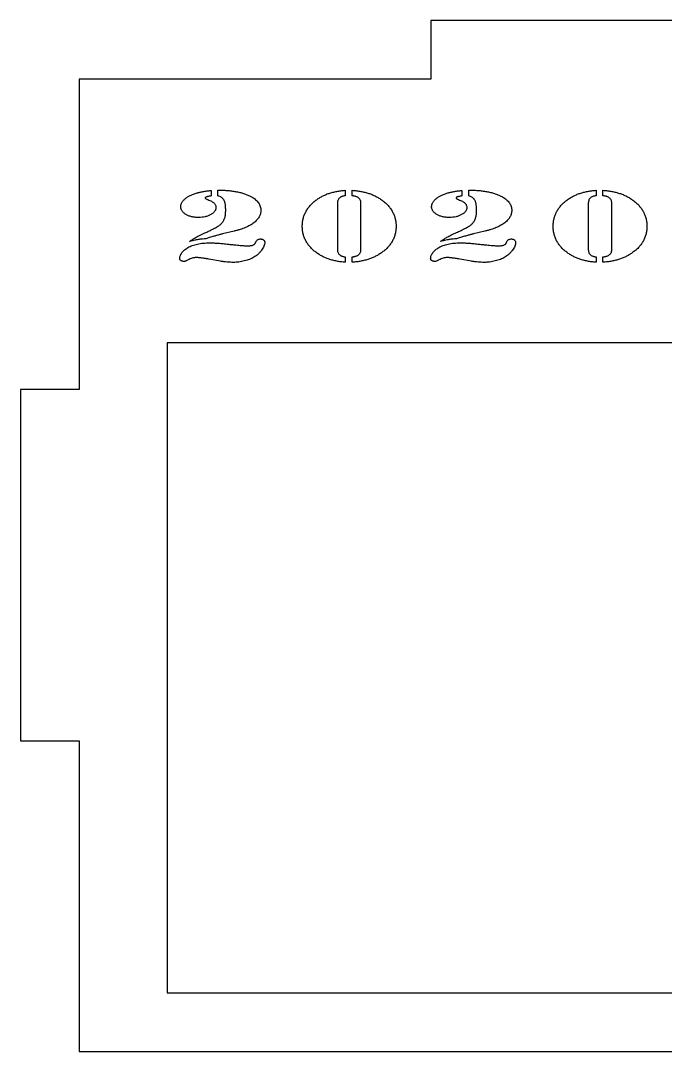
# Model space of a CAD drawing. Header units: millimetres. Extents: x -5 to 105, y 0 to 88.
# Drawn here: x -5 to 50, y 0 to 88 of the extents above; entities that cross this region are included whole.
import ezdxf

# ---------------------------------------------------------------- set-up
doc = ezdxf.new("R2010")
doc.units = ezdxf.units.MM

msp = doc.modelspace()

# ---------------------------------------------------------------- linework, layer by layer
at = {"color": 7, "linetype": 'Continuous', "lineweight": 25}
for p, q in [((30, 88), (30, 83)), ((70, 88), (30, 88)), ((0, 83), (0, 56.5)), ((30, 83), (0, 83)), ((11.244, 73.503), (11.244, 73.03)), ((11.827, 73.516), (12.029, 73.525)), ((11.827, 73.03), (11.827, 73.516)), ((22.694, 73.516), (22.694, 73.053)), ((23.277, 73.053), (23.277, 73.516)), ((32.644, 73.503), (32.644, 73.03)), ((33.227, 73.516), (33.429, 73.525)), ((33.227, 73.03), (33.227, 73.516)), ((44.094, 73.516), (44.094, 73.053)), ((44.677, 73.053), (44.677, 73.516)), ((22.027, 72.419), (22.027, 68.443)), ((24.027, 68.443), (24.027, 72.419)), ((43.427, 72.419), (43.427, 68.443)), ((45.427, 68.443), (45.427, 72.419)), ((13.208, 70.024), (12.226, 69.794)), ((34.608, 70.024), (33.626, 69.794)), ((11.02, 69.442), (10.795, 69.366)), ((32.42, 69.442), (32.195, 69.366)), ((22.694, 67.823), (22.694, 67.369)), ((23.277, 67.369), (23.277, 67.823)), ((44.094, 67.823), (44.094, 67.369)), ((44.677, 67.369), (44.677, 67.823)), ((12.053, 67.46), (11.064, 67.633)), ((33.453, 67.46), (32.464, 67.633)), ((92.5, 60.5), (7.5, 60.5)), ((7.5, 60.5), (7.5, 5)), ((-5, 56.5), (-5, 26.5)), ((0, 56.5), (-5, 56.5)), ((-5, 26.5), (0, 26.5)), ((0, 26.5), (0, 0)), ((7.5, 5), (92.5, 5)), ((0, 0), (100, 0))]:
    msp.add_line(p, q, dxfattribs=at)
for points, knots in [([(8.661, 72.107), (8.661, 72.137), (8.663, 72.198), (8.683, 72.289), (8.711, 72.378), (8.754, 72.464), (8.806, 72.551), (8.87, 72.635), (8.948, 72.715), (9.035, 72.796), (9.132, 72.873), (9.238, 72.946), (9.353, 73.015), (9.477, 73.08), (9.607, 73.142), (9.747, 73.197), (9.895, 73.249), (9.998, 73.28), (10.05, 73.296)], [0, 0, 0, 0, 0.046843, 0.093881, 0.14163, 0.190634, 0.242194, 0.296045, 0.353225, 0.414212, 0.478381, 0.54417, 0.612802, 0.684525, 0.758346, 0.835389, 0.916104, 1, 1, 1, 1]), ([(10.05, 73.296), (10.086, 73.305), (10.162, 73.326), (10.281, 73.354), (10.413, 73.382), (10.556, 73.408), (10.712, 73.432), (10.879, 73.457), (11.058, 73.48), (11.181, 73.495), (11.244, 73.503)], [0, 0, 0, 0, 0.09217, 0.193709, 0.304442, 0.424454, 0.553808, 0.693773, 0.842095, 1, 1, 1, 1]), ([(12.029, 73.525), (12.158, 73.523), (12.412, 73.52), (12.789, 73.49), (13.157, 73.442), (13.513, 73.377), (13.851, 73.295), (14.162, 73.198), (14.445, 73.086), (14.617, 72.995), (14.7, 72.951)], [0, 0, 0, 0, 0.139752, 0.276555, 0.411269, 0.543283, 0.670125, 0.788358, 0.897832, 1, 1, 1, 1]), ([(20.19, 72.663), (20.277, 72.725), (20.451, 72.849), (20.728, 73.007), (21.014, 73.145), (21.314, 73.259), (21.63, 73.351), (21.965, 73.427), (22.322, 73.483), (22.568, 73.505), (22.694, 73.516)], [0, 0, 0, 0, 0.1196689, 0.2383685, 0.35623, 0.4746565, 0.5961147, 0.7239697, 0.8585653, 1, 1, 1, 1]), ([(22.694, 73.053), (22.662, 73.047), (22.602, 73.035), (22.521, 73.017), (22.455, 73.002), (22.389, 72.982), (22.319, 72.95), (22.27, 72.915), (22.245, 72.897)], [0, 0, 0, 0, 0.204534, 0.379357, 0.518648, 0.626596, 0.808415, 1, 1, 1, 1]), ([(23.277, 73.516), (23.406, 73.505), (23.658, 73.483), (24.023, 73.427), (24.365, 73.351), (24.688, 73.259), (24.995, 73.145), (25.288, 73.007), (25.572, 72.849), (25.749, 72.725), (25.838, 72.663)], [0, 0, 0, 0, 0.1419737, 0.2767491, 0.4044169, 0.5262319, 0.6445602, 0.7626895, 0.8807133, 1, 1, 1, 1]), ([(23.783, 72.897), (23.754, 72.915), (23.699, 72.951), (23.619, 72.981), (23.545, 73.002), (23.472, 73.017), (23.381, 73.036), (23.314, 73.047), (23.277, 73.053)], [0, 0, 0, 0, 0.187107, 0.371116, 0.477727, 0.617508, 0.791739, 1, 1, 1, 1]), ([(30.061, 72.107), (30.061, 72.137), (30.063, 72.198), (30.083, 72.289), (30.111, 72.378), (30.154, 72.464), (30.206, 72.551), (30.27, 72.635), (30.348, 72.715), (30.435, 72.796), (30.532, 72.873), (30.638, 72.946), (30.753, 73.015), (30.877, 73.08), (31.007, 73.142), (31.147, 73.197), (31.295, 73.249), (31.398, 73.28), (31.45, 73.296)], [0, 0, 0, 0, 0.046843, 0.093881, 0.14163, 0.190634, 0.242194, 0.296045, 0.353225, 0.414212, 0.478381, 0.54417, 0.612802, 0.684525, 0.758346, 0.835389, 0.916104, 1, 1, 1, 1]), ([(31.45, 73.296), (31.486, 73.305), (31.562, 73.326), (31.681, 73.354), (31.813, 73.382), (31.956, 73.408), (32.112, 73.432), (32.279, 73.457), (32.458, 73.48), (32.581, 73.495), (32.644, 73.503)], [0, 0, 0, 0, 0.09217, 0.193709, 0.304442, 0.424454, 0.553808, 0.693773, 0.842095, 1, 1, 1, 1]), ([(33.429, 73.525), (33.558, 73.523), (33.812, 73.52), (34.189, 73.49), (34.557, 73.442), (34.913, 73.377), (35.251, 73.295), (35.562, 73.198), (35.845, 73.086), (36.017, 72.995), (36.1, 72.951)], [0, 0, 0, 0, 0.139752, 0.276555, 0.411269, 0.543283, 0.670125, 0.788358, 0.897832, 1, 1, 1, 1]), ([(41.59, 72.663), (41.677, 72.725), (41.851, 72.849), (42.128, 73.007), (42.414, 73.145), (42.714, 73.259), (43.03, 73.351), (43.365, 73.427), (43.722, 73.483), (43.968, 73.505), (44.094, 73.516)], [0, 0, 0, 0, 0.1196689, 0.2383685, 0.35623, 0.4746565, 0.5961147, 0.7239697, 0.8585653, 1, 1, 1, 1]), ([(44.094, 73.053), (44.062, 73.047), (44.002, 73.035), (43.921, 73.017), (43.855, 73.002), (43.789, 72.982), (43.719, 72.95), (43.67, 72.915), (43.645, 72.897)], [0, 0, 0, 0, 0.204534, 0.379357, 0.518648, 0.626596, 0.808415, 1, 1, 1, 1]), ([(44.677, 73.516), (44.806, 73.505), (45.058, 73.483), (45.423, 73.427), (45.765, 73.351), (46.088, 73.259), (46.395, 73.145), (46.688, 73.007), (46.972, 72.849), (47.149, 72.725), (47.238, 72.663)], [0, 0, 0, 0, 0.141974, 0.276749, 0.404417, 0.526232, 0.64456, 0.762689, 0.880713, 1, 1, 1, 1]), ([(45.183, 72.897), (45.154, 72.915), (45.099, 72.951), (45.019, 72.981), (44.945, 73.002), (44.872, 73.017), (44.781, 73.036), (44.714, 73.047), (44.677, 73.053)], [0, 0, 0, 0, 0.1871069, 0.3711158, 0.4777266, 0.6175078, 0.7917393, 1, 1, 1, 1]), ([(11.244, 73.03), (11.208, 73.025), (11.14, 73.015), (11.043, 72.999), (10.956, 72.978), (10.881, 72.956), (10.82, 72.932), (10.778, 72.907), (10.747, 72.884), (10.745, 72.863), (10.744, 72.854)], [0, 0, 0, 0, 0.196018, 0.376058, 0.536687, 0.682588, 0.802495, 0.89052, 0.954075, 1, 1, 1, 1]), ([(10.744, 72.854), (10.75, 72.843), (10.766, 72.817), (10.813, 72.784), (10.881, 72.751), (10.935, 72.731), (10.965, 72.72)], [0, 0, 0, 0, 0.142029, 0.348894, 0.635162, 1, 1, 1, 1]), ([(10.965, 72.72), (11.023, 72.697), (11.131, 72.654), (11.279, 72.582), (11.399, 72.504), (11.496, 72.423), (11.57, 72.336), (11.624, 72.242), (11.655, 72.137), (11.659, 72.065), (11.661, 72.027)], [0, 0, 0, 0, 0.177281, 0.332519, 0.468686, 0.585674, 0.691233, 0.793343, 0.894158, 1, 1, 1, 1]), ([(12.277, 72.775), (12.249, 72.805), (12.195, 72.863), (12.092, 72.928), (11.97, 72.984), (11.878, 73.013), (11.827, 73.03)], [0, 0, 0, 0, 0.233675, 0.45075, 0.691965, 1, 1, 1, 1]), ([(12.494, 71.824), (12.493, 71.881), (12.491, 71.989), (12.483, 72.144), (12.466, 72.284), (12.441, 72.41), (12.413, 72.523), (12.375, 72.621), (12.331, 72.705), (12.294, 72.752), (12.277, 72.775)], [0, 0, 0, 0, 0.170493, 0.326788, 0.468112, 0.597709, 0.71443, 0.81986, 0.913724, 1, 1, 1, 1]), ([(14.7, 72.951), (14.763, 72.913), (14.884, 72.84), (15.046, 72.714), (15.185, 72.582), (15.298, 72.441), (15.385, 72.292), (15.449, 72.137), (15.486, 71.972), (15.491, 71.86), (15.494, 71.803)], [0, 0, 0, 0, 0.150022, 0.289259, 0.418617, 0.541198, 0.657389, 0.770497, 0.884233, 1, 1, 1, 1]), ([(19.027, 70.444), (19.029, 70.499), (19.031, 70.608), (19.044, 70.769), (19.067, 70.928), (19.1, 71.084), (19.142, 71.236), (19.192, 71.386), (19.253, 71.532), (19.321, 71.676), (19.4, 71.815), (19.487, 71.951), (19.584, 72.081), (19.688, 72.206), (19.8, 72.328), (19.921, 72.445), (20.052, 72.557), (20.144, 72.627), (20.19, 72.663)], [0, 0, 0, 0, 0.063042, 0.125254, 0.186925, 0.247734, 0.308393, 0.36912, 0.42967, 0.490731, 0.552079, 0.613946, 0.676158, 0.738651, 0.801996, 0.866716, 0.932674, 1, 1, 1, 1]), ([(22.245, 72.897), (22.211, 72.868), (22.145, 72.81), (22.077, 72.695), (22.033, 72.564), (22.029, 72.469), (22.027, 72.419)], [0, 0, 0, 0, 0.243556, 0.479839, 0.72868, 1, 1, 1, 1]), ([(24.027, 72.419), (24.024, 72.469), (24.019, 72.564), (23.972, 72.697), (23.892, 72.812), (23.82, 72.868), (23.783, 72.897)], [0, 0, 0, 0, 0.264418, 0.508753, 0.747609, 1, 1, 1, 1]), ([(25.838, 72.663), (25.886, 72.627), (25.98, 72.557), (26.114, 72.445), (26.237, 72.328), (26.352, 72.206), (26.459, 72.081), (26.557, 71.951), (26.646, 71.815), (26.725, 71.675), (26.797, 71.533), (26.858, 71.386), (26.91, 71.236), (26.954, 71.084), (26.986, 70.928), (27.009, 70.769), (27.024, 70.608), (27.026, 70.499), (27.027, 70.444)], [0, 0, 0, 0, 0.068119, 0.134455, 0.199521, 0.263181, 0.325955, 0.388106, 0.449888, 0.511127, 0.572276, 0.632667, 0.693206, 0.753649, 0.814109, 0.875424, 0.93732, 1, 1, 1, 1]), ([(32.644, 73.03), (32.608, 73.025), (32.54, 73.015), (32.443, 72.999), (32.356, 72.978), (32.281, 72.956), (32.22, 72.932), (32.178, 72.907), (32.147, 72.884), (32.145, 72.863), (32.144, 72.854)], [0, 0, 0, 0, 0.196018, 0.376058, 0.536687, 0.682588, 0.802495, 0.89052, 0.954075, 1, 1, 1, 1]), ([(32.144, 72.854), (32.15, 72.843), (32.166, 72.817), (32.213, 72.784), (32.281, 72.751), (32.335, 72.731), (32.365, 72.72)], [0, 0, 0, 0, 0.142029, 0.348894, 0.635162, 1, 1, 1, 1]), ([(32.365, 72.72), (32.423, 72.697), (32.531, 72.654), (32.679, 72.582), (32.799, 72.504), (32.896, 72.423), (32.97, 72.336), (33.024, 72.242), (33.055, 72.137), (33.059, 72.065), (33.061, 72.027)], [0, 0, 0, 0, 0.177281, 0.332519, 0.468686, 0.585674, 0.691233, 0.793343, 0.894158, 1, 1, 1, 1]), ([(33.677, 72.775), (33.649, 72.805), (33.595, 72.863), (33.492, 72.928), (33.37, 72.984), (33.278, 73.013), (33.227, 73.03)], [0, 0, 0, 0, 0.233675, 0.45075, 0.691965, 1, 1, 1, 1]), ([(33.894, 71.824), (33.893, 71.881), (33.891, 71.989), (33.883, 72.144), (33.866, 72.284), (33.841, 72.41), (33.813, 72.523), (33.775, 72.621), (33.731, 72.705), (33.694, 72.752), (33.677, 72.775)], [0, 0, 0, 0, 0.170493, 0.326788, 0.468112, 0.597709, 0.71443, 0.81986, 0.913724, 1, 1, 1, 1]), ([(36.1, 72.951), (36.163, 72.913), (36.284, 72.84), (36.446, 72.714), (36.585, 72.582), (36.698, 72.441), (36.785, 72.292), (36.849, 72.137), (36.886, 71.972), (36.891, 71.86), (36.894, 71.803)], [0, 0, 0, 0, 0.150022, 0.289259, 0.418617, 0.541198, 0.657389, 0.770497, 0.884233, 1, 1, 1, 1]), ([(40.427, 70.444), (40.429, 70.499), (40.431, 70.608), (40.444, 70.769), (40.467, 70.928), (40.5, 71.084), (40.542, 71.236), (40.592, 71.386), (40.653, 71.532), (40.721, 71.676), (40.8, 71.815), (40.887, 71.951), (40.984, 72.081), (41.088, 72.206), (41.2, 72.328), (41.321, 72.445), (41.452, 72.557), (41.544, 72.627), (41.59, 72.663)], [0, 0, 0, 0, 0.063042, 0.125254, 0.186925, 0.247734, 0.308393, 0.36912, 0.42967, 0.490731, 0.552079, 0.613946, 0.676158, 0.738651, 0.801996, 0.866716, 0.932674, 1, 1, 1, 1]), ([(43.645, 72.897), (43.611, 72.868), (43.545, 72.81), (43.477, 72.695), (43.433, 72.564), (43.429, 72.469), (43.427, 72.419)], [0, 0, 0, 0, 0.243556, 0.479839, 0.72868, 1, 1, 1, 1]), ([(45.427, 72.419), (45.424, 72.469), (45.419, 72.564), (45.372, 72.697), (45.292, 72.812), (45.22, 72.868), (45.183, 72.897)], [0, 0, 0, 0, 0.264418, 0.508753, 0.747609, 1, 1, 1, 1]), ([(47.238, 72.663), (47.286, 72.627), (47.38, 72.557), (47.514, 72.445), (47.637, 72.328), (47.752, 72.206), (47.859, 72.081), (47.957, 71.951), (48.046, 71.815), (48.125, 71.675), (48.197, 71.533), (48.258, 71.386), (48.31, 71.236), (48.354, 71.084), (48.386, 70.928), (48.409, 70.769), (48.424, 70.608), (48.426, 70.499), (48.427, 70.444)], [0, 0, 0, 0, 0.0681192, 0.134455, 0.1995208, 0.2631808, 0.3259551, 0.388106, 0.4498879, 0.5111272, 0.5722756, 0.6326674, 0.6932063, 0.7536492, 0.8141085, 0.8754245, 0.9373203, 1, 1, 1, 1]), ([(10.184, 71.192), (10.131, 71.192), (10.027, 71.193), (9.874, 71.207), (9.727, 71.226), (9.587, 71.255), (9.455, 71.293), (9.328, 71.337), (9.209, 71.39), (9.097, 71.451), (8.995, 71.518), (8.906, 71.589), (8.83, 71.665), (8.769, 71.746), (8.72, 71.83), (8.686, 71.919), (8.664, 72.012), (8.662, 72.075), (8.661, 72.107)], [0, 0, 0, 0, 0.081238, 0.16007, 0.235293, 0.308011, 0.378602, 0.446397, 0.513446, 0.578687, 0.641646, 0.699865, 0.753999, 0.80579, 0.855001, 0.902842, 0.951291, 1, 1, 1, 1]), ([(11.661, 72.027), (11.659, 72), (11.657, 71.944), (11.635, 71.862), (11.599, 71.784), (11.552, 71.706), (11.488, 71.635), (11.412, 71.566), (11.322, 71.5), (11.184, 71.414), (10.991, 71.324), (10.739, 71.248), (10.468, 71.2), (10.281, 71.194), (10.184, 71.192)], [0, 0, 0, 0, 0.045223, 0.090331, 0.136682, 0.184771, 0.236197, 0.291546, 0.351991, 0.41748, 0.554561, 0.696061, 0.84338, 1, 1, 1, 1]), ([(12.162, 70.708), (12.19, 70.741), (12.245, 70.807), (12.314, 70.918), (12.371, 71.036), (12.418, 71.165), (12.453, 71.307), (12.477, 71.464), (12.491, 71.639), (12.493, 71.76), (12.494, 71.824)], [0, 0, 0, 0, 0.107956, 0.21642, 0.326801, 0.439412, 0.559922, 0.693677, 0.839412, 1, 1, 1, 1]), ([(15.494, 71.803), (15.492, 71.754), (15.489, 71.656), (15.459, 71.513), (15.413, 71.373), (15.347, 71.238), (15.262, 71.107), (15.158, 70.98), (15.036, 70.858), (14.896, 70.741), (14.74, 70.629), (14.567, 70.524), (14.379, 70.424), (14.174, 70.332), (13.956, 70.244), (13.72, 70.164), (13.47, 70.088), (13.296, 70.045), (13.208, 70.024)], [0, 0, 0, 0, 0.0473846, 0.0943347, 0.1410548, 0.1889743, 0.2388919, 0.2912501, 0.3465928, 0.4051108, 0.4669004, 0.5317187, 0.6004317, 0.6721667, 0.7478652, 0.8275445, 0.9118896, 1, 1, 1, 1]), ([(31.584, 71.192), (31.531, 71.192), (31.427, 71.193), (31.274, 71.207), (31.127, 71.226), (30.987, 71.255), (30.855, 71.293), (30.728, 71.337), (30.609, 71.39), (30.497, 71.451), (30.395, 71.518), (30.306, 71.589), (30.23, 71.665), (30.169, 71.746), (30.12, 71.83), (30.086, 71.919), (30.064, 72.012), (30.062, 72.075), (30.061, 72.107)], [0, 0, 0, 0, 0.081238, 0.16007, 0.235293, 0.308011, 0.378602, 0.446397, 0.513446, 0.578687, 0.641646, 0.699865, 0.753999, 0.80579, 0.855001, 0.902842, 0.951291, 1, 1, 1, 1]), ([(33.061, 72.027), (33.059, 72), (33.057, 71.944), (33.035, 71.862), (32.999, 71.784), (32.952, 71.706), (32.888, 71.635), (32.812, 71.566), (32.722, 71.5), (32.584, 71.414), (32.391, 71.324), (32.139, 71.248), (31.868, 71.2), (31.681, 71.194), (31.584, 71.192)], [0, 0, 0, 0, 0.045223, 0.090331, 0.136682, 0.184771, 0.236197, 0.291546, 0.351991, 0.41748, 0.554561, 0.696061, 0.84338, 1, 1, 1, 1]), ([(33.562, 70.708), (33.59, 70.741), (33.645, 70.807), (33.714, 70.918), (33.771, 71.036), (33.818, 71.165), (33.853, 71.307), (33.877, 71.464), (33.891, 71.639), (33.893, 71.76), (33.894, 71.824)], [0, 0, 0, 0, 0.107956, 0.21642, 0.326801, 0.439412, 0.559922, 0.693677, 0.839412, 1, 1, 1, 1]), ([(36.894, 71.803), (36.892, 71.754), (36.889, 71.656), (36.859, 71.513), (36.813, 71.373), (36.747, 71.238), (36.662, 71.107), (36.558, 70.98), (36.436, 70.858), (36.296, 70.741), (36.14, 70.629), (35.967, 70.524), (35.779, 70.424), (35.574, 70.332), (35.356, 70.244), (35.12, 70.164), (34.87, 70.088), (34.696, 70.045), (34.608, 70.024)], [0, 0, 0, 0, 0.047385, 0.094335, 0.141055, 0.188974, 0.238892, 0.29125, 0.346593, 0.405111, 0.4669, 0.531719, 0.600432, 0.672167, 0.747865, 0.827544, 0.91189, 1, 1, 1, 1]), ([(10.79, 69.912), (10.846, 69.938), (10.955, 69.987), (11.111, 70.059), (11.252, 70.125), (11.379, 70.187), (11.491, 70.241), (11.588, 70.29), (11.671, 70.335), (11.762, 70.384), (11.862, 70.447), (11.97, 70.529), (12.072, 70.614), (12.132, 70.677), (12.162, 70.708)], [0, 0, 0, 0, 0.117411, 0.224236, 0.322298, 0.41013, 0.488119, 0.55663, 0.614966, 0.664196, 0.751695, 0.836115, 0.918754, 1, 1, 1, 1]), ([(20.19, 68.221), (20.144, 68.257), (20.052, 68.328), (19.921, 68.44), (19.8, 68.557), (19.688, 68.678), (19.584, 68.804), (19.487, 68.934), (19.4, 69.069), (19.321, 69.209), (19.253, 69.352), (19.192, 69.498), (19.141, 69.648), (19.1, 69.802), (19.067, 69.958), (19.044, 70.117), (19.031, 70.279), (19.029, 70.389), (19.027, 70.444)], [0, 0, 0, 0, 0.067226, 0.133087, 0.197711, 0.260963, 0.323363, 0.385483, 0.447259, 0.508516, 0.569487, 0.629947, 0.690584, 0.751635, 0.812354, 0.873934, 0.936552, 1, 1, 1, 1]), ([(27.027, 70.444), (27.026, 70.389), (27.024, 70.279), (27.009, 70.117), (26.986, 69.958), (26.953, 69.801), (26.91, 69.648), (26.858, 69.498), (26.797, 69.352), (26.725, 69.209), (26.646, 69.069), (26.557, 68.934), (26.459, 68.803), (26.352, 68.678), (26.237, 68.557), (26.114, 68.44), (25.98, 68.327), (25.886, 68.257), (25.838, 68.221)], [0, 0, 0, 0, 0.063084, 0.125383, 0.186609, 0.24698, 0.307812, 0.368262, 0.428565, 0.489624, 0.550773, 0.612464, 0.674524, 0.737206, 0.800772, 0.865743, 0.931981, 1, 1, 1, 1]), ([(32.19, 69.912), (32.246, 69.938), (32.355, 69.987), (32.511, 70.059), (32.652, 70.125), (32.779, 70.187), (32.891, 70.241), (32.988, 70.29), (33.071, 70.335), (33.162, 70.384), (33.262, 70.447), (33.37, 70.529), (33.472, 70.614), (33.532, 70.677), (33.562, 70.708)], [0, 0, 0, 0, 0.1174113, 0.2242363, 0.3222981, 0.4101298, 0.4881188, 0.5566305, 0.6149659, 0.6641962, 0.7516946, 0.8361147, 0.9187543, 1, 1, 1, 1]), ([(41.59, 68.221), (41.544, 68.257), (41.452, 68.328), (41.321, 68.44), (41.2, 68.557), (41.088, 68.678), (40.984, 68.804), (40.887, 68.934), (40.8, 69.069), (40.721, 69.209), (40.653, 69.352), (40.592, 69.498), (40.541, 69.648), (40.5, 69.802), (40.467, 69.958), (40.444, 70.117), (40.431, 70.279), (40.429, 70.389), (40.427, 70.444)], [0, 0, 0, 0, 0.067226, 0.133087, 0.197711, 0.260963, 0.323363, 0.385483, 0.447259, 0.508516, 0.569487, 0.629947, 0.690584, 0.751635, 0.812354, 0.873934, 0.936552, 1, 1, 1, 1]), ([(48.427, 70.444), (48.426, 70.389), (48.424, 70.279), (48.409, 70.117), (48.386, 69.958), (48.353, 69.801), (48.31, 69.648), (48.258, 69.498), (48.197, 69.352), (48.125, 69.209), (48.046, 69.069), (47.957, 68.934), (47.859, 68.803), (47.752, 68.678), (47.637, 68.557), (47.514, 68.44), (47.38, 68.327), (47.286, 68.257), (47.238, 68.221)], [0, 0, 0, 0, 0.063084, 0.125383, 0.186609, 0.24698, 0.307812, 0.368262, 0.428565, 0.489624, 0.550773, 0.612464, 0.674524, 0.737206, 0.800772, 0.865743, 0.931981, 1, 1, 1, 1]), ([(9.417, 69.142), (9.507, 69.209), (9.683, 69.34), (9.921, 69.485), (10.129, 69.596), (10.319, 69.691), (10.542, 69.799), (10.703, 69.872), (10.79, 69.912)], [0, 0, 0, 0, 0.213505, 0.416944, 0.528478, 0.662481, 0.820125, 1, 1, 1, 1]), ([(12.226, 69.794), (12.188, 69.785), (12.11, 69.766), (11.986, 69.734), (11.852, 69.696), (11.707, 69.654), (11.551, 69.609), (11.384, 69.556), (11.205, 69.5), (11.083, 69.462), (11.02, 69.442)], [0, 0, 0, 0, 0.091732, 0.193524, 0.304403, 0.424106, 0.553632, 0.693581, 0.84237, 1, 1, 1, 1]), ([(30.817, 69.142), (30.907, 69.209), (31.083, 69.34), (31.321, 69.485), (31.529, 69.596), (31.719, 69.691), (31.942, 69.799), (32.103, 69.872), (32.19, 69.912)], [0, 0, 0, 0, 0.213505, 0.416944, 0.528478, 0.662481, 0.820125, 1, 1, 1, 1]), ([(33.626, 69.794), (33.588, 69.785), (33.51, 69.766), (33.386, 69.734), (33.252, 69.696), (33.107, 69.654), (32.951, 69.609), (32.784, 69.556), (32.605, 69.5), (32.483, 69.462), (32.42, 69.442)], [0, 0, 0, 0, 0.091732, 0.193524, 0.304403, 0.424106, 0.553632, 0.693581, 0.84237, 1, 1, 1, 1]), ([(9.274, 68.628), (9.333, 68.66), (9.453, 68.725), (9.648, 68.805), (9.857, 68.874), (10.082, 68.929), (10.322, 68.972), (10.578, 69.003), (10.849, 69.021), (11.035, 69.024), (11.131, 69.025)], [0, 0, 0, 0, 0.10465, 0.213475, 0.32843, 0.448671, 0.575451, 0.709372, 0.850757, 1, 1, 1, 1]), ([(10.795, 69.366), (10.697, 69.364), (10.503, 69.36), (10.26, 69.328), (10.054, 69.289), (9.869, 69.252), (9.654, 69.199), (9.5, 69.162), (9.417, 69.142)], [0, 0, 0, 0, 0.210428, 0.413873, 0.525547, 0.660385, 0.818125, 1, 1, 1, 1]), ([(11.131, 69.025), (11.178, 69.025), (11.277, 69.024), (11.432, 69.018), (11.599, 69.011), (11.778, 69.001), (11.968, 68.986), (12.17, 68.969), (12.385, 68.948), (12.532, 68.932), (12.607, 68.925)], [0, 0, 0, 0, 0.096741, 0.200573, 0.313263, 0.434828, 0.563588, 0.700377, 0.846163, 1, 1, 1, 1]), ([(12.607, 68.925), (12.715, 68.913), (12.921, 68.89), (13.216, 68.86), (13.481, 68.834), (13.717, 68.813), (13.923, 68.796), (14.1, 68.784), (14.247, 68.777), (14.335, 68.776), (14.374, 68.775)], [0, 0, 0, 0, 0.1838539, 0.3506098, 0.5010772, 0.6344613, 0.7508357, 0.8508871, 0.9339177, 1, 1, 1, 1]), ([(14.374, 68.775), (14.43, 68.776), (14.535, 68.778), (14.68, 68.798), (14.804, 68.826), (14.873, 68.86), (14.905, 68.876)], [0, 0, 0, 0, 0.30774, 0.574746, 0.803702, 1, 1, 1, 1]), ([(15.827, 69.063), (15.824, 69.011), (15.816, 68.903), (15.761, 68.738), (15.673, 68.565), (15.555, 68.389), (15.414, 68.216), (15.257, 68.057), (15.085, 67.916), (14.961, 67.837), (14.899, 67.797)], [0, 0, 0, 0, 0.095085, 0.199965, 0.318171, 0.451682, 0.591162, 0.72879, 0.864268, 1, 1, 1, 1]), ([(14.905, 68.876), (14.924, 68.889), (14.96, 68.914), (14.996, 68.956), (15.019, 68.996), (15.04, 69.035), (15.061, 69.085), (15.078, 69.121), (15.086, 69.141)], [0, 0, 0, 0, 0.210617, 0.394494, 0.501898, 0.637519, 0.803572, 1, 1, 1, 1]), ([(15.086, 69.141), (15.102, 69.173), (15.133, 69.236), (15.217, 69.306), (15.324, 69.348), (15.403, 69.355), (15.446, 69.358)], [0, 0, 0, 0, 0.23672, 0.468405, 0.714421, 1, 1, 1, 1]), ([(15.446, 69.358), (15.472, 69.357), (15.522, 69.356), (15.595, 69.344), (15.661, 69.317), (15.719, 69.282), (15.767, 69.239), (15.802, 69.186), (15.824, 69.126), (15.826, 69.084), (15.827, 69.063)], [0, 0, 0, 0, 0.144554, 0.279067, 0.408646, 0.532864, 0.653776, 0.766561, 0.881482, 1, 1, 1, 1]), ([(30.674, 68.628), (30.733, 68.66), (30.853, 68.725), (31.048, 68.805), (31.257, 68.874), (31.482, 68.929), (31.722, 68.972), (31.978, 69.003), (32.249, 69.021), (32.435, 69.024), (32.531, 69.025)], [0, 0, 0, 0, 0.10465, 0.213475, 0.32843, 0.448671, 0.575451, 0.709372, 0.850757, 1, 1, 1, 1]), ([(32.195, 69.366), (32.097, 69.364), (31.903, 69.36), (31.66, 69.328), (31.454, 69.289), (31.269, 69.252), (31.054, 69.199), (30.9, 69.162), (30.817, 69.142)], [0, 0, 0, 0, 0.210428, 0.413873, 0.525547, 0.660385, 0.818125, 1, 1, 1, 1]), ([(32.531, 69.025), (32.578, 69.025), (32.677, 69.024), (32.832, 69.018), (32.999, 69.011), (33.178, 69.001), (33.368, 68.986), (33.57, 68.969), (33.785, 68.948), (33.932, 68.932), (34.007, 68.925)], [0, 0, 0, 0, 0.096741, 0.200573, 0.313263, 0.434828, 0.563588, 0.700377, 0.846163, 1, 1, 1, 1]), ([(34.007, 68.925), (34.115, 68.913), (34.321, 68.89), (34.616, 68.86), (34.881, 68.834), (35.117, 68.813), (35.323, 68.796), (35.5, 68.784), (35.647, 68.777), (35.735, 68.776), (35.774, 68.775)], [0, 0, 0, 0, 0.183854, 0.35061, 0.501077, 0.634461, 0.750836, 0.850887, 0.933918, 1, 1, 1, 1]), ([(35.774, 68.775), (35.83, 68.776), (35.935, 68.778), (36.08, 68.798), (36.204, 68.826), (36.273, 68.86), (36.305, 68.876)], [0, 0, 0, 0, 0.30774, 0.574746, 0.803702, 1, 1, 1, 1]), ([(37.227, 69.063), (37.224, 69.011), (37.216, 68.903), (37.161, 68.738), (37.073, 68.565), (36.955, 68.389), (36.814, 68.216), (36.657, 68.057), (36.485, 67.916), (36.361, 67.837), (36.299, 67.797)], [0, 0, 0, 0, 0.095085, 0.199965, 0.318171, 0.451682, 0.591162, 0.72879, 0.864268, 1, 1, 1, 1]), ([(36.305, 68.876), (36.324, 68.889), (36.36, 68.914), (36.396, 68.956), (36.419, 68.996), (36.44, 69.035), (36.461, 69.085), (36.478, 69.121), (36.486, 69.141)], [0, 0, 0, 0, 0.2106175, 0.3944945, 0.5018976, 0.6375186, 0.8035718, 1, 1, 1, 1]), ([(36.486, 69.141), (36.502, 69.173), (36.533, 69.236), (36.617, 69.306), (36.724, 69.348), (36.803, 69.355), (36.846, 69.358)], [0, 0, 0, 0, 0.23672, 0.468405, 0.714421, 1, 1, 1, 1]), ([(36.846, 69.358), (36.872, 69.357), (36.922, 69.356), (36.995, 69.344), (37.061, 69.317), (37.119, 69.282), (37.167, 69.239), (37.202, 69.186), (37.224, 69.126), (37.226, 69.084), (37.227, 69.063)], [0, 0, 0, 0, 0.144554, 0.279067, 0.408646, 0.532864, 0.653776, 0.766561, 0.881482, 1, 1, 1, 1]), ([(8.577, 67.701), (8.58, 67.741), (8.584, 67.824), (8.622, 67.948), (8.682, 68.072), (8.765, 68.194), (8.865, 68.315), (8.986, 68.428), (9.122, 68.535), (9.222, 68.596), (9.274, 68.628)], [0, 0, 0, 0, 0.100658, 0.206019, 0.318292, 0.441095, 0.571859, 0.708269, 0.850281, 1, 1, 1, 1]), ([(9.985, 67.775), (9.929, 67.772), (9.815, 67.766), (9.641, 67.727), (9.463, 67.661), (9.348, 67.6), (9.288, 67.569)], [0, 0, 0, 0, 0.227795, 0.46758, 0.724667, 1, 1, 1, 1]), ([(11.064, 67.633), (10.998, 67.644), (10.872, 67.666), (10.691, 67.695), (10.529, 67.718), (10.385, 67.739), (10.259, 67.755), (10.152, 67.765), (10.062, 67.773), (10.009, 67.774), (9.985, 67.775)], [0, 0, 0, 0, 0.185477, 0.352489, 0.503422, 0.637453, 0.753079, 0.852735, 0.934224, 1, 1, 1, 1]), ([(14.899, 67.797), (14.841, 67.765), (14.722, 67.7), (14.527, 67.615), (14.311, 67.542), (14.082, 67.477), (13.846, 67.424), (13.612, 67.386), (13.384, 67.363), (13.234, 67.36), (13.161, 67.358)], [0, 0, 0, 0, 0.109047, 0.225941, 0.351469, 0.485306, 0.620862, 0.751965, 0.87768, 1, 1, 1, 1]), ([(22.694, 67.369), (22.568, 67.38), (22.322, 67.402), (21.965, 67.457), (21.63, 67.533), (21.314, 67.625), (21.014, 67.739), (20.728, 67.878), (20.451, 68.035), (20.277, 68.159), (20.19, 68.221)], [0, 0, 0, 0, 0.1414347, 0.2760303, 0.4038853, 0.5253435, 0.64377, 0.7616315, 0.8803311, 1, 1, 1, 1]), ([(22.027, 68.443), (22.029, 68.394), (22.033, 68.302), (22.077, 68.173), (22.145, 68.06), (22.211, 68.004), (22.245, 67.975)], [0, 0, 0, 0, 0.271143, 0.517334, 0.75562, 1, 1, 1, 1]), ([(22.245, 67.975), (22.27, 67.958), (22.319, 67.924), (22.389, 67.893), (22.456, 67.875), (22.521, 67.857), (22.602, 67.842), (22.662, 67.83), (22.694, 67.823)], [0, 0, 0, 0, 0.1907324, 0.3720339, 0.4795513, 0.6199605, 0.7947908, 1, 1, 1, 1]), ([(25.838, 68.221), (25.749, 68.159), (25.572, 68.035), (25.288, 67.877), (24.995, 67.739), (24.688, 67.625), (24.365, 67.533), (24.023, 67.457), (23.658, 67.401), (23.406, 67.38), (23.277, 67.369)], [0, 0, 0, 0, 0.119287, 0.237311, 0.35544, 0.473768, 0.595583, 0.723251, 0.858026, 1, 1, 1, 1]), ([(23.277, 67.823), (23.314, 67.83), (23.381, 67.842), (23.472, 67.857), (23.545, 67.875), (23.619, 67.893), (23.698, 67.923), (23.754, 67.958), (23.783, 67.975)], [0, 0, 0, 0, 0.208824, 0.383063, 0.523756, 0.630008, 0.81362, 1, 1, 1, 1]), ([(23.783, 67.975), (23.82, 68.004), (23.893, 68.058), (23.971, 68.171), (24.019, 68.301), (24.025, 68.394), (24.027, 68.443)], [0, 0, 0, 0, 0.253455, 0.494292, 0.735953, 1, 1, 1, 1]), ([(29.977, 67.701), (29.98, 67.741), (29.984, 67.824), (30.022, 67.948), (30.082, 68.072), (30.165, 68.194), (30.265, 68.315), (30.386, 68.428), (30.522, 68.535), (30.622, 68.596), (30.674, 68.628)], [0, 0, 0, 0, 0.100658, 0.206019, 0.318292, 0.441095, 0.571859, 0.708269, 0.850281, 1, 1, 1, 1]), ([(31.385, 67.775), (31.329, 67.772), (31.215, 67.766), (31.041, 67.727), (30.863, 67.661), (30.748, 67.6), (30.688, 67.569)], [0, 0, 0, 0, 0.2277946, 0.4675797, 0.7246669, 1, 1, 1, 1]), ([(32.464, 67.633), (32.398, 67.644), (32.272, 67.666), (32.091, 67.695), (31.929, 67.718), (31.785, 67.739), (31.659, 67.755), (31.552, 67.765), (31.462, 67.773), (31.409, 67.774), (31.385, 67.775)], [0, 0, 0, 0, 0.185477, 0.352489, 0.503422, 0.637453, 0.753079, 0.852735, 0.934224, 1, 1, 1, 1]), ([(36.299, 67.797), (36.241, 67.765), (36.122, 67.7), (35.927, 67.615), (35.711, 67.542), (35.482, 67.477), (35.246, 67.424), (35.012, 67.386), (34.784, 67.363), (34.634, 67.36), (34.561, 67.358)], [0, 0, 0, 0, 0.109047, 0.225941, 0.351469, 0.485306, 0.620862, 0.751965, 0.87768, 1, 1, 1, 1]), ([(44.094, 67.369), (43.968, 67.38), (43.722, 67.402), (43.365, 67.457), (43.03, 67.533), (42.714, 67.625), (42.414, 67.739), (42.128, 67.878), (41.851, 68.035), (41.677, 68.159), (41.59, 68.221)], [0, 0, 0, 0, 0.1414347, 0.2760303, 0.4038853, 0.5253435, 0.64377, 0.7616315, 0.8803311, 1, 1, 1, 1]), ([(43.427, 68.443), (43.429, 68.394), (43.433, 68.302), (43.477, 68.173), (43.545, 68.06), (43.611, 68.004), (43.645, 67.975)], [0, 0, 0, 0, 0.271143, 0.517334, 0.75562, 1, 1, 1, 1]), ([(43.645, 67.975), (43.67, 67.958), (43.719, 67.924), (43.789, 67.893), (43.856, 67.875), (43.921, 67.857), (44.002, 67.842), (44.062, 67.83), (44.094, 67.823)], [0, 0, 0, 0, 0.1907324, 0.3720339, 0.4795513, 0.6199605, 0.7947908, 1, 1, 1, 1]), ([(47.238, 68.221), (47.149, 68.159), (46.972, 68.035), (46.688, 67.877), (46.395, 67.739), (46.088, 67.625), (45.765, 67.533), (45.423, 67.457), (45.058, 67.401), (44.806, 67.38), (44.677, 67.369)], [0, 0, 0, 0, 0.119287, 0.237311, 0.35544, 0.473768, 0.595583, 0.723251, 0.858026, 1, 1, 1, 1]), ([(44.677, 67.823), (44.714, 67.83), (44.781, 67.842), (44.872, 67.857), (44.945, 67.875), (45.019, 67.893), (45.098, 67.923), (45.154, 67.958), (45.183, 67.975)], [0, 0, 0, 0, 0.208824, 0.383063, 0.523756, 0.630008, 0.81362, 1, 1, 1, 1]), ([(45.183, 67.975), (45.22, 68.004), (45.293, 68.058), (45.371, 68.171), (45.419, 68.301), (45.425, 68.394), (45.427, 68.443)], [0, 0, 0, 0, 0.253455, 0.494292, 0.735953, 1, 1, 1, 1]), ([(8.937, 67.442), (8.91, 67.442), (8.858, 67.443), (8.787, 67.456), (8.724, 67.477), (8.671, 67.505), (8.63, 67.544), (8.598, 67.589), (8.581, 67.643), (8.579, 67.681), (8.577, 67.701)], [0, 0, 0, 0, 0.161601, 0.307137, 0.436394, 0.555243, 0.665759, 0.772626, 0.882125, 1, 1, 1, 1]), ([(9.288, 67.569), (9.252, 67.55), (9.186, 67.514), (9.091, 67.475), (9.01, 67.447), (8.959, 67.443), (8.937, 67.442)], [0, 0, 0, 0, 0.3259397, 0.5953504, 0.822632, 1, 1, 1, 1]), ([(13.161, 67.358), (13.072, 67.359), (12.892, 67.362), (12.619, 67.383), (12.338, 67.413), (12.149, 67.444), (12.053, 67.46)], [0, 0, 0, 0, 0.238523, 0.484613, 0.737483, 1, 1, 1, 1]), ([(30.337, 67.442), (30.31, 67.442), (30.258, 67.443), (30.187, 67.456), (30.124, 67.477), (30.071, 67.505), (30.03, 67.544), (29.998, 67.589), (29.981, 67.643), (29.979, 67.681), (29.977, 67.701)], [0, 0, 0, 0, 0.161601, 0.307137, 0.436394, 0.555243, 0.665759, 0.772626, 0.882125, 1, 1, 1, 1]), ([(30.688, 67.569), (30.652, 67.55), (30.586, 67.514), (30.491, 67.475), (30.41, 67.447), (30.359, 67.443), (30.337, 67.442)], [0, 0, 0, 0, 0.32594, 0.59535, 0.822632, 1, 1, 1, 1]), ([(34.561, 67.358), (34.472, 67.359), (34.292, 67.362), (34.019, 67.383), (33.738, 67.413), (33.549, 67.444), (33.453, 67.46)], [0, 0, 0, 0, 0.238523, 0.484613, 0.737483, 1, 1, 1, 1])]:
    msp.add_open_spline(points, degree=3, knots=knots, dxfattribs=at)

doc.saveas('drawing.dxf')
